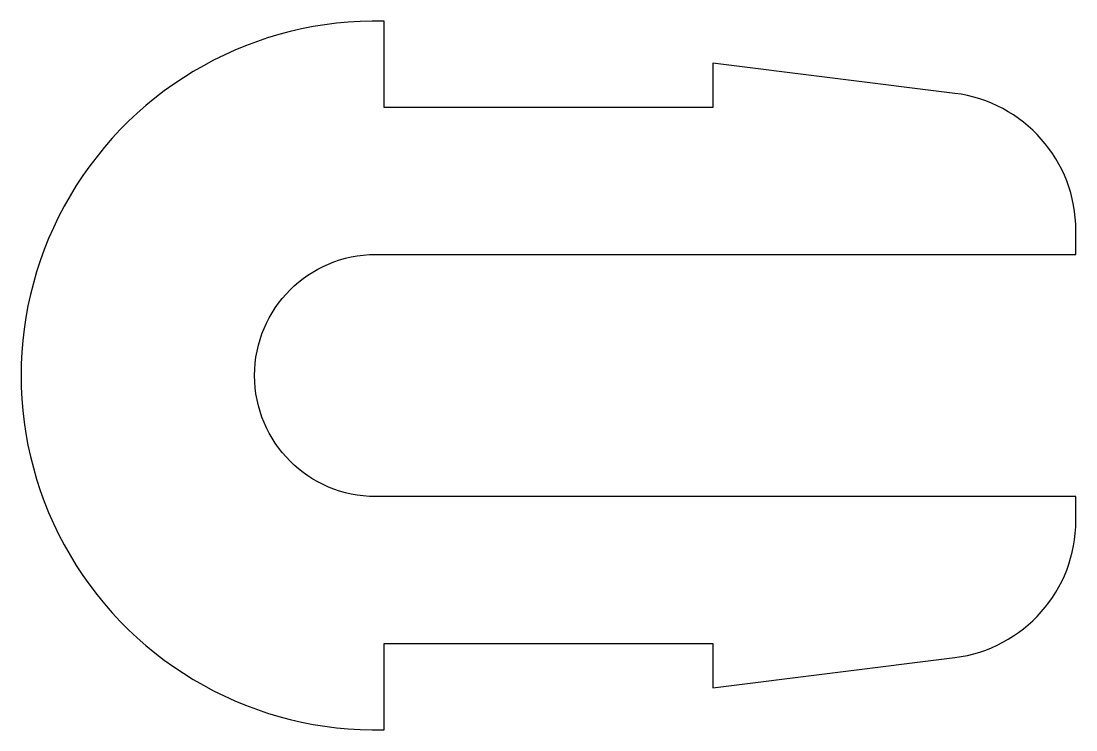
# Model space of a CAD drawing. Extents: x 988.6 to 1000.8, y 595.9 to 604.1.
import ezdxf

# ---------------------------------------------------------------- set-up
doc = ezdxf.new("R2010")
doc.units = 0
doc.layers.get('0').update_dxf_attribs({"linetype": 'CONTINUOUS'})

msp = doc.modelspace()

# ---------------------------------------------------------------- linework, layer by layer
msp.add_lwpolyline([(999.355, 603.244), (996.557, 603.593), (996.557, 603.08), (992.757, 603.08), (992.757, 604.079, 1.024695), (992.757, 595.881), (992.757, 596.88), (996.557, 596.88), (996.557, 596.367), (999.355, 596.717, 0.378242), (1000.757, 598.304), (1000.757, 598.58), (992.657, 598.58, -1), (992.657, 601.38), (1000.757, 601.38), (1000.757, 601.656, 0.378242)], format="xyb", close=True)

doc.saveas('drawing.dxf')
